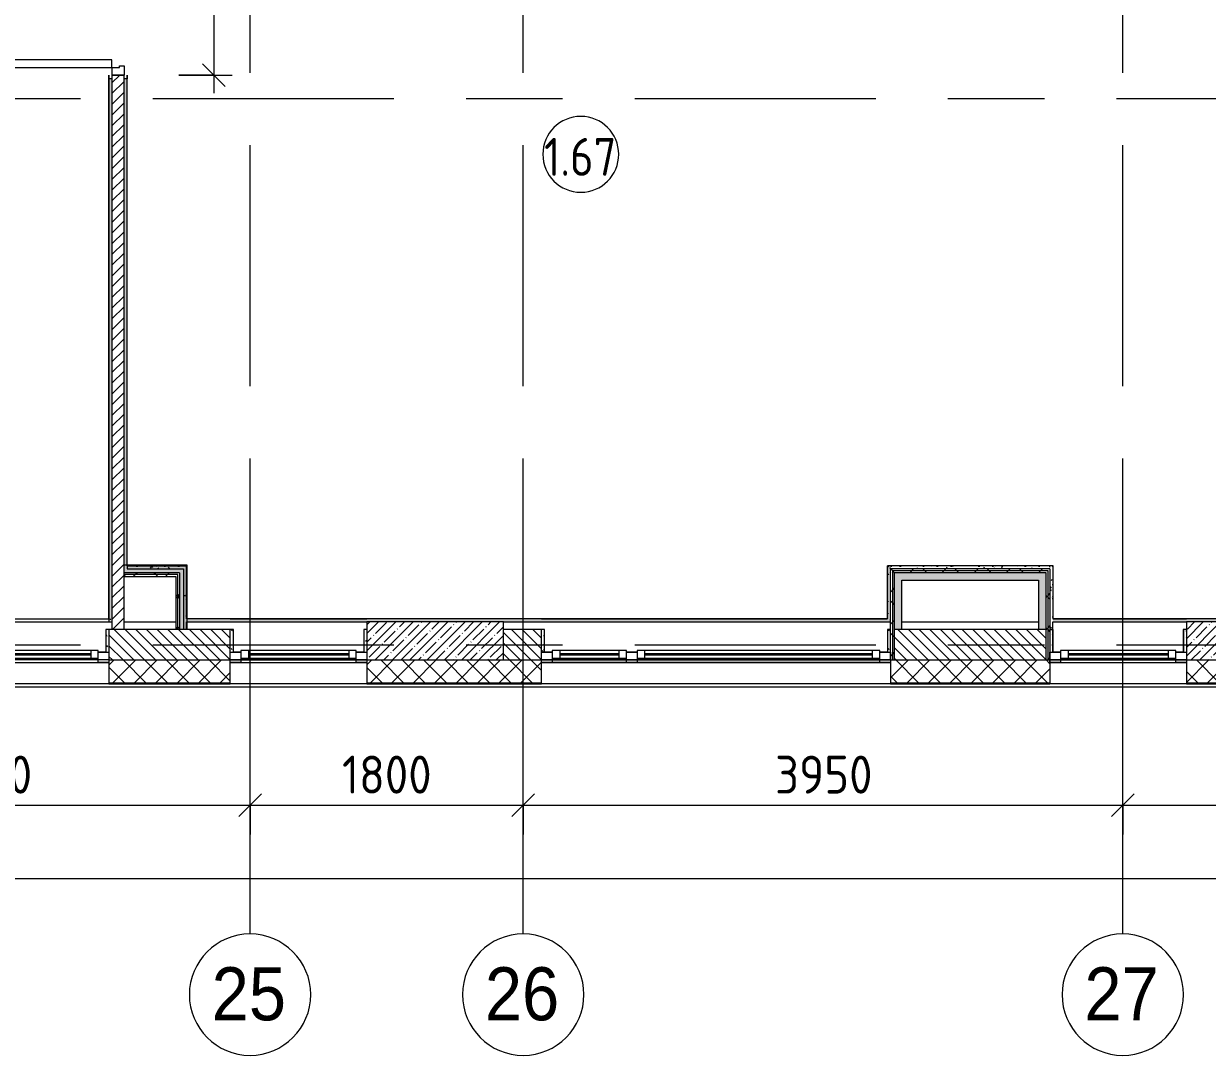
# Model space of a CAD drawing. Header units: millimetres. Extents: x 81459 to 274965, y -8553 to 29000.
# Drawn here: x 91368 to 99167, y -2706 to 4094 of the extents above; entities that cross this region are included whole.
import ezdxf

# ---------------------------------------------------------------- set-up
doc = ezdxf.new("R2010")
doc.units = ezdxf.units.MM
doc.linetypes.add('Осевая', pattern=[3175, 635, -476.25, 1587.5, -476.25])
for name, color, linetype, lineweight in [('A-ANNO-DIMS', 7, 'Continuous', 9), ('A-ANNO-DIMS-100', 7, 'Continuous', 9), ('A-AREA-IDEN', 7, 'Continuous', 9), ('A-GLAZ', 7, 'Continuous', 9), ('A-GLAZ-1', 7, 'Continuous', 13), ('A-WALL', 7, 'Continuous', 9), ('I-WALL', 7, 'Continuous', 9), ('S-COLS', 7, 'Continuous', 9), ('Оси', 7, 'Continuous', 9), ('Оси-1', 7, 'Continuous', 20), ('Оси-2', 7, 'Осевая', 9)]:
    doc.layers.add(name, color=color, linetype=linetype, lineweight=lineweight)
for name, color, linetype, lineweight, true_color in [('A-DOOR-1', 1, 'Continuous', 9, 0xff0000), ('A-DOOR-2', 1, 'Continuous', 13, 0xff0000), ('A-DOOR-FRAM-1', 1, 'Continuous', 13, 0xff0000), ('A-WALL-1', 7, 'Continuous', 9, 0x3c3c3c), ('A-WALL-FNSH-1', 7, 'Continuous', 9, 0x3c3c3c)]:
    doc.layers.add(name, color=color, linetype=linetype, lineweight=lineweight, true_color=true_color)
doc.styles.add('Arial', font='arial.ttf', dxfattribs={"width": 0.9, "height": 350})
doc.styles.add('GOST Common_1', font='GOST_Common.ttf', dxfattribs={"width": 0.9, "height": 250})
doc.styles.add('ISOCPEUR', font='isocpeur.ttf', dxfattribs={"width": 0.9, "height": 250})
doc.dimstyles.new('ISO-2_5_0_9К_БОЛЬШОЙ', dxfattribs={"dimscale": 304.8, "dimtxt": 248.995294, "dimasz": 0.492126, "dimexe": 0.393701, "dimexo": 0.984252, "dimgap": 0, "dimtad": 1, "dimdec": 0, "dimrnd": 10, "dimzin": 0, "dimdsep": 46, "dimtxsty": 'ISOCPEUR', "dimblk1": 'OBLIQUE', "dimblk2": 'OBLIQUE', "dimsah": 1, "dimcen": 0.09, "dimdle": 0.393701, "dimazin": 0, "dimtfac": 1, "dimtdec": 4, "dimtix": 1, "dimtmove": 0, "dimatfit": 3, "dimfxl": 1, "dimtvp": 1, "dimtolj": 1, "dimtzin": 0, "dimarcsym": 2})
pattern_1 = [(0, (0, 0), (121.92, 30.48), [10.058, -81.382, 10.058, -81.382, -487.68]), (0, (0, 0), (121.92, 30.48), [-182.88, 10.058, -172.822, 10.058, -81.382, -213.36]), (0, (0, 0), (121.92, 30.48), [-457.2, 10.058, -50.902, 10.058, -142.342]), (120, (45.72, 15.24), (-87.356454, 90.345817), [10.058, -81.382, 10.058, -81.382, -487.68]), (120, (45.72, 15.24), (-87.356454, 90.345817), [-182.88, 10.058, -172.822, 10.058, -81.382, -213.36]), (120, (45.72, 15.24), (-87.356454, 90.345817), [-457.2, 10.058, -50.902, 10.058, -142.342]), (240, (60.96, 76.2), (-34.563546, -120.825817), [10.058, -81.382, 10.058, -81.382, -487.68]), (240, (60.96, 76.2), (-34.563546, -120.825817), [-182.88, 10.058, -172.822, 10.058, -81.382, -213.36]), (240, (60.96, 76.2), (-34.563546, -120.825817), [-457.2, 10.058, -50.902, 10.058, -142.342])]
pattern_2 = [(45, (0, 0), (-106.06602, 106.06602), []), (135, (0, 0), (-106.06602, -106.06602), [])]

# ---------------------------------------------------------------- blocks, each defined once
blk = doc.blocks.new('110_Дверь_СКБ_2Ст - Д-5_п_ Из игровой в коридор-32215844-План заполнения и маркировки дверных проемов 1 этажа в осях 23_1-33')
at = {"layer": 'A-DOOR-1'}
for centre, radius, start, end in [((-637.5, 40), 900, 0, 90), ((662.5, 40), 400, 90, 180)]:
    blk.add_arc(centre, radius, start, end, dxfattribs=at)
at = {"layer": 'A-DOOR-2'}
for p, q in [((-637.5, 940), (-587.5, 940)), ((-637.5, 940), (-637.5, 40)), ((-587.5, 40), (-587.5, 940)), ((662.5, 440), (612.5, 440)), ((612.5, 40), (612.5, 440)), ((662.5, 440), (662.5, 40)), ((-637.5, 40), (-587.5, 40)), ((662.5, 40), (612.5, 40))]:
    blk.add_line(p, q, dxfattribs=at)
at = {"layer": 'A-DOOR-FRAM-1'}
for p, q in [((-637.5, 40), (-687.5, 40)), ((-687.5, 40), (-687.5, -40)), ((-637.5, 40), (-637.5, -10)), ((712.5, 40), (662.5, 40)), ((662.5, 40), (662.5, -10)), ((712.5, 40), (712.5, -40)), ((-627.5, -40), (-687.5, -40)), ((-637.5, -10), (-627.5, -10)), ((-627.5, -10), (-627.5, -40)), ((652.5, -10), (662.5, -10)), ((652.5, -10), (652.5, -40)), ((712.5, -40), (652.5, -40))]:
    blk.add_line(p, q, dxfattribs=at)
blk = doc.blocks.new('120_Окно_СКБ_1Ст - 120_Окно_СКБ_1Ст 900х2500_h_ с форточкой-22876038-План заполнения и маркировки дверных проемов 1 этажа в осях 23_1-33')
at = {"layer": 'A-GLAZ'}
for p, q in [((450, -57), (-450, -57)), ((-430, -127), (-380, -127)), ((-330, -107), (330, -107)), ((330, -117), (-330, -117)), ((380, -127), (430, -127))]:
    blk.add_line(p, q, dxfattribs=at)
at = {"layer": 'A-GLAZ-1'}
for p, q in [((-450, -127), (-450, -57)), ((-450, -57), (-380, -57)), ((-380, -57), (-380, -127)), ((380, -127), (380, -57)), ((380, -57), (450, -57)), ((450, -57), (450, -127)), ((-380, -127), (-450, -127)), ((380, -87), (-380, -87)), ((-380, -87), (-380, -137)), ((-380, -137), (380, -137)), ((-330, -137), (-330, -87)), ((330, -137), (330, -87)), ((380, -137), (380, -87)), ((450, -127), (380, -127))]:
    blk.add_line(p, q, dxfattribs=at)
blk = doc.blocks.new('120_Окно_СКБ_2Ст_Фрамуга сверху - 120_Окно_СКБ_2Ст_2300х2500_h_ ДОО-19727959-План заполнения и маркировки дверных проемов 1 этажа в осях 23_1-33')
at = {"layer": 'A-GLAZ'}
for p, q in [((1150, -57), (-1150, -57)), ((-1080, -57), (1080, -57)), ((-1130, -127), (-1080, -127)), ((-1030, -107), (470, -107)), ((470, -117), (-1030, -117)), ((520, -127), (590, -127)), ((520, -127), (590, -127)), ((640, -107), (1030, -107)), ((1030, -117), (640, -117)), ((1080, -127), (1130, -127))]:
    blk.add_line(p, q, dxfattribs=at)
at = {"layer": 'A-GLAZ-1'}
for p, q in [((-1150, -127), (-1150, -57)), ((-1150, -57), (-1080, -57)), ((-1080, -57), (-1080, -127)), ((520, -127), (520, -57)), ((520, -57), (590, -57)), ((590, -57), (590, -127)), ((1080, -127), (1080, -57)), ((1080, -57), (1150, -57)), ((1150, -57), (1150, -127)), ((-1080, -127), (-1150, -127)), ((520, -87), (-1080, -87)), ((-1080, -87), (-1080, -137)), ((-1080, -137), (520, -137)), ((-1030, -137), (-1030, -87)), ((470, -137), (470, -87)), ((520, -137), (520, -87)), ((590, -127), (520, -127)), ((1080, -87), (590, -87)), ((590, -87), (590, -137)), ((590, -137), (1080, -137)), ((640, -137), (640, -87)), ((1030, -137), (1030, -87)), ((1080, -137), (1080, -87)), ((1150, -127), (1080, -127))]:
    blk.add_line(p, q, dxfattribs=at)
blk = doc.blocks.new('BSC_Колонна _Прямоугольная - 250х900-23282983-План заполнения и маркировки дверных проемов 1 этажа в осях 23_1-33')
at = {"layer": 'S-COLS'}
h = blk.add_hatch(dxfattribs=at)
h.set_pattern_fill('FP_7', color=256, style=0, pattern_type=2)
h.set_pattern_definition([(45, (-99480, -25), (-57.024626, 57.024626), []), (45, (-99422.975, -25), (-57.024626, 57.024626), [100.806, -20.161, 3.353, -16.808])])
h.paths.add_polyline_path([(-287.2, -125), (450, -125), (450, 125), (-450, 125), (-450, -125)])
for p, q in [((450, 125), (-450, 125)), ((-450, 125), (-450, -125)), ((450, -125), (450, 125)), ((-450, -125), (450, -125))]:
    blk.add_line(p, q, dxfattribs=at)
blk = doc.blocks.new('BSC_Колонна _Прямоугольная - 250х900-V4-План заполнения и маркировки дверных проемов 1 этажа в осях 23_1-33')
at = {"layer": 'S-COLS'}
h = blk.add_hatch(dxfattribs=at)
h.set_pattern_fill('FP_14', color=256, style=0, pattern_type=2)
h.set_pattern_definition([(45, (-94080, -25), (-57.024626, 57.024626), []), (45, (-94022.975, -25), (-57.024626, 57.024626), [100.806, -20.161, 3.353, -16.808])])
h.paths.add_polyline_path([(-450, -125), (450, -125), (450, 125), (-450, 125)])
for p, q in [((450, 125), (-450, 125)), ((-450, 125), (-450, -125)), ((450, -125), (450, 125)), ((-450, -125), (450, -125))]:
    blk.add_line(p, q, dxfattribs=at)
blk = doc.blocks.new('Ось сетки - D8-29747960-План заполнения и маркировки дверных проемов 1 этажа в осях 23_1-33')
at = {"layer": 'Оси-1'}
for start, end in [(360, 180), (180, 360)]:
    blk.add_arc((0, 0), 4, start, end, dxfattribs=at)
blk = doc.blocks.new('DIMBLOCK3-План заполнения и маркировки дверных проемов 1 этажа в осях 23_1-33')
at = {"layer": 'A-ANNO-DIMS-100'}
for p, q in [((89360, -1251.6), (89360, -937.7)), ((92860, -1251.6), (92860, -937.7)), ((89360, -1057.7), (92860, -1057.7)), ((89360, -1057.7), (89360, -1251.6)), ((92860, -1057.7), (92860, -1251.6))]:
    blk.add_line(p, q, dxfattribs=at)
at = {"layer": 'A-ANNO-DIMS-100', "lineweight": 20}
for p, q in [((89360, -1057.7), (89435, -982.7)), ((92860, -1057.7), (92935, -982.7)), ((89360, -1057.7), (89285, -1132.7)), ((92860, -1057.7), (92785, -1132.7))]:
    blk.add_line(p, q, dxfattribs=at)
at = {"layer": 'A-ANNO-DIMS-100', "color": 0, "insert": (90794, -731), "char_height": 250, "width": 758.478, "attachment_point": 1, "line_spacing_factor": 1.149209, "style": 'ISOCPEUR'}
blk.add_mtext('3500', dxfattribs=at)
blk = doc.blocks.new('_Oblique')
at = {"color": 0, "linetype": 'ByBlock', "lineweight": -2}
blk.add_line((-0.5, -0.5), (0.5, 0.5), dxfattribs=at)
blk = doc.blocks.new('DIMBLOCK4-План заполнения и маркировки дверных проемов 1 этажа в осях 23_1-33')
at = {"layer": 'A-ANNO-DIMS-100'}
for p, q in [((92860, -1251.6), (92860, -937.7)), ((94660, -1251.6), (94660, -937.7)), ((92860, -1057.7), (94660, -1057.7)), ((92860, -1057.7), (92860, -1251.6)), ((94660, -1057.7), (94660, -1251.6))]:
    blk.add_line(p, q, dxfattribs=at)
at = {"layer": 'A-ANNO-DIMS-100', "lineweight": 20}
for p, q in [((92860, -1057.7), (92935, -982.7)), ((94660, -1057.7), (94735, -982.7)), ((92860, -1057.7), (92785, -1132.7)), ((94660, -1057.7), (94585, -1132.7))]:
    blk.add_line(p, q, dxfattribs=at)
at = {"layer": 'A-ANNO-DIMS-100', "color": 0, "insert": (93465.5, -731), "char_height": 250, "width": 706.764, "attachment_point": 1, "line_spacing_factor": 1.149209, "style": 'ISOCPEUR'}
blk.add_mtext('1800', dxfattribs=at)
blk = doc.blocks.new('DIMBLOCK5-План заполнения и маркировки дверных проемов 1 этажа в осях 23_1-33')
at = {"layer": 'A-ANNO-DIMS-100'}
for p, q in [((94660, -1251.6), (94660, -937.7)), ((98610, -1251.6), (98610, -937.7)), ((94660, -1057.7), (98610, -1057.7)), ((94660, -1057.7), (94660, -1251.6)), ((98610, -1057.7), (98610, -1251.6))]:
    blk.add_line(p, q, dxfattribs=at)
at = {"layer": 'A-ANNO-DIMS-100', "lineweight": 20}
for p, q in [((94660, -1057.7), (94735, -982.7)), ((98610, -1057.7), (98685, -982.7)), ((94660, -1057.7), (94585, -1132.7)), ((98610, -1057.7), (98535, -1132.7))]:
    blk.add_line(p, q, dxfattribs=at)
at = {"layer": 'A-ANNO-DIMS-100', "color": 0, "insert": (96319, -731), "char_height": 250, "width": 758.478, "attachment_point": 1, "line_spacing_factor": 1.149209, "style": 'ISOCPEUR'}
blk.add_mtext('3950', dxfattribs=at)
blk = doc.blocks.new('DIMBLOCK6-План заполнения и маркировки дверных проемов 1 этажа в осях 23_1-33')
at = {"layer": 'A-ANNO-DIMS-100'}
for p, q in [((98610, -1251.6), (98610, -937.7)), ((100710, -1251.6), (100710, -937.7)), ((98610, -1057.7), (100710, -1057.7)), ((98610, -1057.7), (98610, -1251.6)), ((100710, -1057.7), (100710, -1251.6))]:
    blk.add_line(p, q, dxfattribs=at)
at = {"layer": 'A-ANNO-DIMS-100', "lineweight": 20}
for p, q in [((98610, -1057.7), (98685, -982.7)), ((100710, -1057.7), (100785, -982.7)), ((98610, -1057.7), (98535, -1132.7)), ((100710, -1057.7), (100635, -1132.7))]:
    blk.add_line(p, q, dxfattribs=at)
at = {"layer": 'A-ANNO-DIMS-100', "color": 0, "insert": (99365.5, -731), "char_height": 250, "width": 706.764, "attachment_point": 1, "line_spacing_factor": 1.149209, "style": 'ISOCPEUR'}
blk.add_mtext('2100', dxfattribs=at)
blk = doc.blocks.new('Марка_Помещения - Номер-25198446-План заполнения и маркировки дверных проемов 1 этажа в осях 23_1-33')
at = {"layer": 'A-AREA-IDEN'}
for start, end in [(360, 180), (180, 360)]:
    blk.add_arc((0, 0), 2.5, start, end, dxfattribs=at)
blk = doc.blocks.new('DIMBLOCK26-План заполнения и маркировки дверных проемов 1 этажа в осях 23_1-33')
at = {"layer": 'A-ANNO-DIMS-100'}
for p, q in [((84560, -1734.5), (84560, -1420.6)), ((125010, -1734.5), (125010, -1420.6)), ((84440, -1540.6), (125130, -1540.6)), ((84560, -1540.6), (84560, -1734.5)), ((125010, -1540.6), (125010, -1734.5))]:
    blk.add_line(p, q, dxfattribs=at)
at = {"layer": 'A-ANNO-DIMS-100', "lineweight": 20}
for p, q in [((84560, -1540.6), (84635, -1465.6)), ((125010, -1540.6), (125085, -1465.6)), ((84560, -1540.6), (84485, -1615.6)), ((125010, -1540.6), (124935, -1615.6))]:
    blk.add_line(p, q, dxfattribs=at)
at = {"layer": 'A-ANNO-DIMS-100', "color": 0, "insert": (104366, -1214), "char_height": 250, "width": 1005.558, "attachment_point": 1, "line_spacing_factor": 1.149209, "style": 'ISOCPEUR'}
blk.add_mtext('40450', dxfattribs=at)
blk = doc.blocks.new('DIMBLOCK44-План заполнения и маркировки дверных проемов 1 этажа в осях 23_1-33')
at = {"layer": 'A-ANNO-DIMS-100', "lineweight": 20}
for p, q in [((92622.1, 5155), (92547.1, 5230)), ((92622.1, 5155), (92697.1, 5080)), ((92622.1, 3755), (92547.1, 3830)), ((92622.1, 3755), (92697.1, 3680))]:
    blk.add_line(p, q, dxfattribs=at)
at = {"layer": 'A-ANNO-DIMS-100'}
for p, q in [((92622.1, 5275), (92622.1, 3635)), ((92390, 5155), (92742.1, 5155)), ((92622.1, 5155), (92390, 5155)), ((92390, 3755), (92742.1, 3755)), ((92622.1, 3755), (92390, 3755))]:
    blk.add_line(p, q, dxfattribs=at)
at = {"layer": 'A-ANNO-DIMS-100', "color": 0, "insert": (92295.5, 4148.5), "char_height": 250, "width": 735.494, "attachment_point": 1, "rotation": 90, "line_spacing_factor": 1.149209, "style": 'ISOCPEUR'}
blk.add_mtext('1400', dxfattribs=at)

msp = doc.modelspace()

# ---------------------------------------------------------------- hatches: boundary and pattern name
at = {"layer": 'A-WALL'}
h = msp.add_hatch(dxfattribs=at)
h.set_pattern_fill('FP_1', color=256, style=0, pattern_type=2)
h.set_pattern_definition([(135, (0, 0), (-35.35534, -35.35534), [])])
h.paths.add_polyline_path([(123730, -100), (123730, 100), (123530, 100), (123530, -100)])
h.paths.add_polyline_path([(121230, -100), (121230, 100), (121130, 100), (121130, -100)])
h.paths.add_polyline_path([(119131.8, -100), (119330, -100), (119330, 100), (118830, 100), (118830, -100)])
h.paths.add_polyline_path([(117030, -100), (117030, 100), (115980, 100), (115980, -100), (116473.3, -100)])
h.paths.add_polyline_path([(113680, -100), (113680, 100), (113430, 100), (113430, -100)])
h.paths.add_polyline_path([(110730, -100), (111630, -100), (111630, 100), (110730, 100)])
h.paths.add_polyline_path([(109670, -100), (109830, -100), (109830, 100), (109480, 100), (109480, -100), (109655, -100)])
h.paths.add_polyline_path([(106230, -100), (106230, 100), (105180, 100), (105180, -100), (105839.1, -100)])
h.paths.add_polyline_path([(102880, -100), (102880, 100), (102630, 100), (102630, -100)])
h.paths.add_polyline_path([(101730, -100), (101730, 100), (100830, 100), (100830, -100)])
h.paths.add_polyline_path([(98105, -100), (98105, 100), (97105, 100), (97105, -100), (97863.5, -100)])
h.paths.add_polyline_path([(94530, -100), (94780, -100), (94780, 100), (94530, 100), (94530, 56.5)])
h.paths.add_polyline_path([(92546.4, -100), (92730, -100), (92730, 100), (91930, 100), (91930, -100)])
h = msp.add_hatch(dxfattribs=at)
h.set_pattern_fill('FP_5', color=256, style=0, pattern_type=2)
h.set_pattern_definition([(45, (0, 0), (-70.71068, 70.71068), []), (135, (0, 0), (-70.71068, -70.71068), [])])
h.paths.add_polyline_path([(125080, -250), (125080, -100), (123530, -100), (123530, -250)])
h.paths.add_polyline_path([(121230, -250), (121230, -100), (120230, -100), (120230, -250), (120461.1, -250)])
h.paths.add_polyline_path([(119131.8, -250), (119330, -250), (119330, -100), (117930, -100), (117930, -250)])
h.paths.add_polyline_path([(117030, -250), (117030, -100), (115980, -100), (115980, -250), (116473.3, -250)])
h.paths.add_polyline_path([(113150.1, -250), (113680, -250), (113680, -100), (112530, -100), (112530, -250)])
h.paths.add_polyline_path([(109494.6, -250), (109830, -250), (109830, -100), (109480, -100), (109480, -250)])
h.paths.add_polyline_path([(111156.2, -250), (111630, -250), (111630, -100), (110730, -100), (110730, -250)])
h.paths.add_polyline_path([(107130, -250), (108030, -250), (108030, -100), (107130, -100)])
h.paths.add_polyline_path([(105839.1, -250), (106230, -250), (106230, -100), (105180, -100), (105180, -250)])
h.paths.add_polyline_path([(102630, -250), (102880, -250), (102880, -100), (100830, -100), (100830, -250), (101851.3, -250)])
h.paths.add_polyline_path([(99930, -250), (99930, -100), (99030, -100), (99030, -250), (99192.8, -250)])
h.paths.add_polyline_path([(97863.5, -250), (98130, -250), (98130, -100), (97080, -100), (97080, -250)])
h.paths.add_polyline_path([(94780, -250), (94780, -100), (93630, -100), (93630, -250), (94530, -250)])
h.paths.add_polyline_path([(91930, -250), (92730, -250), (92730, -100), (91930, -100)])
h.paths.add_polyline_path([(91030, -250), (91030, -100), (89210, -100), (89210, -250), (89887.9, -250)])
at = {"layer": 'I-WALL'}
h = msp.add_hatch(dxfattribs=at)
h.set_pattern_fill('FP_31', color=256, style=0, pattern_type=2)
h.set_pattern_definition(pattern_1)
h.paths.add_polyline_path([(91930, 170), (91950, 170), (91950, 3730), (91930, 3730), (91930, 171)])
h.paths.add_polyline_path([(91950, 5180), (91950, 10400), (91930, 10400), (91930, 5180)])
h = msp.add_hatch(dxfattribs=at)
h.set_pattern_fill('FP_3', color=256, style=0, pattern_type=2)
h.set_pattern_definition([(45, (0, 0), (-35.35534, 35.35534), [])])
h.paths.add_polyline_path([(92030, 100), (92030, 3755), (91950, 3755), (91950, 100)])
h.paths.add_polyline_path([(91950, 5155), (92030, 5155), (92030, 10400), (91950, 10400), (91950, 7527.4)])
h = msp.add_hatch(dxfattribs=at)
h.set_pattern_fill('FP_31', color=256, style=0, pattern_type=2)
h.set_pattern_definition(pattern_1)
h.paths.add_polyline_path([(92030, 525), (92050, 525), (92050, 3730), (92030, 3730), (92030, 2655.6)])
h.paths.add_polyline_path([(92030, 5180), (92050, 5180), (92050, 6620), (92030, 6620)])
for points in [[(92396, 475), (92446, 475), (92446, 525), (92030, 525), (92030, 475)], [(92446, 100), (92446, 475), (92396, 475), (92396, 100)], [(97105, 100), (97155, 100), (97155, 475), (97105, 475), (97105, 219.7)], [(98055, 425), (98105, 425), (98105, 475), (97155, 475), (97155, 425), (97863.5, 425)], [(98105, 100), (98105, 425), (98055, 425), (98055, 100)]]:
    msp.add_hatch(color=256, dxfattribs=at).paths.add_polyline_path(points)
h = msp.add_hatch(dxfattribs=at)
h.set_pattern_fill('FP_32', color=256, style=0, pattern_type=2)
h.set_pattern_definition(pattern_2)
h.paths.add_polyline_path([(92383.5, 462.5), (92396, 462.5), (92396, 475), (92030, 475), (92030, 462.5)])
h = msp.add_hatch(dxfattribs=at)
h.set_pattern_fill('FP_31', color=256, style=0, pattern_type=2)
h.set_pattern_definition(pattern_1)
h.paths.add_polyline_path([(92421, 500), (92441, 500), (92441, 520), (92050, 520), (92050, 500)])
h = msp.add_hatch(dxfattribs=at)
h.set_pattern_fill('FP_31', color=256, style=0, pattern_type=2)
h.set_pattern_definition(pattern_1)
h.paths.add_polyline_path([(92441, 100), (92441, 500), (92421, 500), (92421, 100)])
h = msp.add_hatch(dxfattribs=at)
h.set_pattern_fill('FP_31', color=256, style=0, pattern_type=2)
h.set_pattern_definition(pattern_1)
h.paths.add_polyline_path([(97060, 170), (97080, 170), (97080, 520), (97060, 520), (97060, 219.7)])
h = msp.add_hatch(dxfattribs=at)
h.set_pattern_fill('FP_31', color=256, style=0, pattern_type=2)
h.set_pattern_definition(pattern_1)
h.paths.add_polyline_path([(98130, 500), (98150, 500), (98150, 520), (97080, 520), (97080, 500), (97863.5, 500)])
h = msp.add_hatch(dxfattribs=at)
h.set_pattern_fill('FP_32', color=256, style=0, pattern_type=2)
h.set_pattern_definition(pattern_2)
h.paths.add_polyline_path([(97080, -100), (97092.5, -100), (97092.5, 500), (97080, 500), (97080, 100)])
h = msp.add_hatch(dxfattribs=at)
h.set_pattern_fill('FP_32', color=256, style=0, pattern_type=2)
h.set_pattern_definition(pattern_2)
h.paths.add_polyline_path([(98117.5, 487.5), (98130, 487.5), (98130, 500), (97092.5, 500), (97092.5, 487.5), (97863.5, 487.5)])
h = msp.add_hatch(dxfattribs=at)
h.set_pattern_fill('FP_32', color=256, style=0, pattern_type=2)
h.set_pattern_definition(pattern_2)
h.paths.add_polyline_path([(97092.5, -100), (97105, -100), (97105, 487.5), (97092.5, 487.5), (97092.5, 100)])
h = msp.add_hatch(dxfattribs=at)
h.set_pattern_fill('FP_32', color=256, style=0, pattern_type=2)
h.set_pattern_definition(pattern_2)
h.paths.add_polyline_path([(98117.5, 475), (98117.5, 487.5), (97105, 487.5), (97105, 475), (98105, 475)])
h = msp.add_hatch(dxfattribs=at)
h.set_pattern_fill('FP_32', color=256, style=0, pattern_type=2)
h.set_pattern_definition(pattern_2)
h.paths.add_polyline_path([(98105, -100), (98117.5, -100), (98117.5, 475), (98105, 475), (98105, 100)])
h = msp.add_hatch(dxfattribs=at)
h.set_pattern_fill('FP_32', color=256, style=0, pattern_type=2)
h.set_pattern_definition(pattern_2)
h.paths.add_polyline_path([(98117.5, -100), (98130, -100), (98130, 487.5), (98117.5, 487.5), (98117.5, 100)])
h = msp.add_hatch(dxfattribs=at)
h.set_pattern_fill('FP_31', color=256, style=0, pattern_type=2)
h.set_pattern_definition(pattern_1)
h.paths.add_polyline_path([(98150, 170.5), (98150, 500), (98130, 500), (98130, 170.5)])
h = msp.add_hatch(dxfattribs=at)
h.set_pattern_fill('FP_32', color=256, style=0, pattern_type=2)
h.set_pattern_definition(pattern_2)
h.paths.add_polyline_path([(92371, 450), (92383.5, 450), (92383.5, 462.5), (92030, 462.5), (92030, 450)])
h = msp.add_hatch(dxfattribs=at)
h.set_pattern_fill('FP_32', color=256, style=0, pattern_type=2)
h.set_pattern_definition(pattern_2)
h.paths.add_polyline_path([(92383.5, 100), (92383.5, 450), (92371, 450), (92371, 100)])
h = msp.add_hatch(dxfattribs=at)
h.set_pattern_fill('FP_32', color=256, style=0, pattern_type=2)
h.set_pattern_definition(pattern_2)
h.paths.add_polyline_path([(92383.5, 100), (92396, 100), (92396, 462.5), (92383.5, 462.5), (92383.5, 219.7)])
h = msp.add_hatch(dxfattribs=at)
h.set_pattern_fill('FP_31', color=256, style=0, pattern_type=2)
h.set_pattern_definition(pattern_1)
h.paths.add_polyline_path([(91030, 150), (91030, 170), (89630, 170), (89630, 150), (89887.9, 150)])
h.paths.add_polyline_path([(91950, 150), (91950, 170), (91930, 170), (91930, 150)])
h = msp.add_hatch(dxfattribs=at)
h.set_pattern_fill('FP_31', color=256, style=0, pattern_type=2)
h.set_pattern_definition(pattern_1)
h.paths.add_polyline_path([(95205, 150), (97080, 150), (97080, 170), (92441, 170), (92441, 150), (94530, 150)])
h = msp.add_hatch(dxfattribs=at)
h.set_pattern_fill('FP_31', color=256, style=0, pattern_type=2)
h.set_pattern_definition(pattern_1)
h.paths.add_polyline_path([(98130, 100), (98150, 100), (98150, 170.5), (98130, 170.5)])
h = msp.add_hatch(dxfattribs=at)
h.set_pattern_fill('FP_31', color=256, style=0, pattern_type=2)
h.set_pattern_definition(pattern_1)
h.paths.add_polyline_path([(100522.1, 150), (101570, 150), (101570, 170), (98150, 170), (98150, 150), (99930, 150)])
h = msp.add_hatch(dxfattribs=at)
h.set_pattern_fill('FP_31', color=256, style=0, pattern_type=2)
h.set_pattern_definition(pattern_1)
h.paths.add_polyline_path([(91930, -48), (91930, 100), (91910, 100), (91910, -48)])
h = msp.add_hatch(dxfattribs=at)
h.set_pattern_fill('FP_31', color=256, style=0, pattern_type=2)
h.set_pattern_definition(pattern_1)
h.paths.add_polyline_path([(92750, -48), (92750, 100), (92730, 100), (92730, -48)])
h = msp.add_hatch(dxfattribs=at)
h.set_pattern_fill('FP_31', color=256, style=0, pattern_type=2)
h.set_pattern_definition(pattern_1)
h.paths.add_polyline_path([(93630, -48), (93630, 100), (93610, 100), (93610, -48)])
h = msp.add_hatch(dxfattribs=at)
h.set_pattern_fill('FP_31', color=256, style=0, pattern_type=2)
h.set_pattern_definition(pattern_1)
h.paths.add_polyline_path([(94800, -48), (94800, 100), (94780, 100), (94780, -48)])
h = msp.add_hatch(dxfattribs=at)
h.set_pattern_fill('FP_31', color=256, style=0, pattern_type=2)
h.set_pattern_definition(pattern_1)
h.paths.add_polyline_path([(97080, -48), (97080, 100), (97060, 100), (97060, -48)])
h = msp.add_hatch(dxfattribs=at)
h.set_pattern_fill('FP_31', color=256, style=0, pattern_type=2)
h.set_pattern_definition(pattern_1)
h.paths.add_polyline_path([(98150, -48), (98150, 100), (98130, 100), (98130, -48)])
h = msp.add_hatch(dxfattribs=at)
h.set_pattern_fill('FP_31', color=256, style=0, pattern_type=2)
h.set_pattern_definition(pattern_1)
h.paths.add_polyline_path([(98150, -48), (98150, 100), (98130, 100), (98130, -48)])
h = msp.add_hatch(dxfattribs=at)
h.set_pattern_fill('FP_31', color=256, style=0, pattern_type=2)
h.set_pattern_definition(pattern_1)
h.paths.add_polyline_path([(99030, -48), (99030, 100), (99010, 100), (99010, -48)])
h = msp.add_hatch(dxfattribs=at)
h.set_pattern_fill('FP_31', color=256, style=0, pattern_type=2)
h.set_pattern_definition(pattern_1)
h.paths.add_polyline_path([(99030, -48), (99030, 100), (99010, 100), (99010, -48)])

# ---------------------------------------------------------------- linework, layer by layer
at = {"layer": 'A-WALL'}
for p, q in [((91930, 170), (91930, 3730)), ((92050, 525), (92050, 3730)), ((92396, 475), (92030, 475)), ((92396, 475), (92396, 100)), ((92441, 520), (92441, 170)), ((97080, -100), (97080, 500)), ((97092.5, 487.5), (97092.5, -100)), ((98117.5, 487.5), (97092.5, 487.5)), ((97105, 475), (97105, -100)), ((98105, 475), (97105, 475)), ((98105, -100), (98105, 475)), ((98117.5, -100), (98117.5, 487.5)), ((92383.5, 462.5), (92030, 462.5)), ((92383.5, 100), (92383.5, 462.5)), ((91930, -100), (92730, -100)), ((91930, -100), (93630, -100)), ((94530, -100), (94780, -100)), ((94530, -100), (99030, -100)), ((97105, -100), (98105, -100)), ((108030, -280), (89180, -280)), ((91930, -258), (91030, -258)), ((91930, -250), (92730, -250)), ((91930, -253), (92730, -253)), ((93630, -258), (92730, -258)), ((93630, -250), (94780, -250)), ((93630, -253), (94780, -253)), ((97080, -258), (94780, -258)), ((97080, -250), (98130, -250)), ((97080, -253), (98130, -253)), ((99030, -258), (98130, -258)), ((99030, -250), (99930, -250)), ((99030, -253), (99930, -253))]:
    msp.add_line(p, q, dxfattribs=at)
at = {"layer": 'A-WALL-1'}
for p, q in [((91950, 3755), (91950, 100)), ((92030, 3755), (91950, 3755)), ((92030, 100), (92030, 3755)), ((91950, 3730), (91930, 3730)), ((92050, 3730), (92030, 3730)), ((92446, 525), (92030, 525)), ((92050, 520), (92050, 500)), ((92050, 500), (92421, 500)), ((92421, 500), (92421, 100)), ((92446, 100), (92446, 525)), ((98150, 520), (97060, 520)), ((98130, 500), (97080, 500)), ((98130, 500), (98130, -250)), ((92030, 450), (92371, 450)), ((92371, 450), (92371, 100)), ((97155, 100), (97155, 425)), ((97155, 425), (98055, 425)), ((98055, 425), (98055, 100)), ((91930, 170), (91930, 150)), ((97060, 170), (92441, 170)), ((97060, 171), (97060, 170)), ((98150, 170), (98150, 171)), ((100830, 170), (98150, 170)), ((91910, 100), (91910, -48)), ((91930, 100), (91910, 100)), ((91930, 150), (91950, 150)), ((92730, 100), (91930, 100)), ((91930, 100), (91930, -250)), ((92441, 100), (92441, 150)), ((92441, 150), (93630, 150)), ((92730, -250), (92730, 100)), ((92750, 100), (92730, 100)), ((92750, -48), (92750, 100)), ((93610, 100), (93610, -48)), ((93630, 100), (93610, 100)), ((94530, 150), (97080, 150)), ((94780, 100), (94530, 100)), ((94780, -250), (94780, 100)), ((94800, 100), (94780, 100)), ((94800, -48), (94800, 100)), ((97060, 100), (97060, -48)), ((97080, 100), (97060, 100)), ((98105, 100), (97105, 100)), ((98130, 100), (98150, 100)), ((98150, 100), (98130, 100)), ((98150, 100), (98130, 100)), ((98150, 150), (99030, 150)), ((98150, -48), (98150, 150)), ((99030, 100), (99010, 100)), ((99010, 100), (99010, -48)), ((99030, 100), (99010, 100)), ((91910, -48), (91930, -48)), ((92730, -48), (92750, -48)), ((93610, -48), (93630, -48)), ((94780, -48), (94800, -48)), ((97060, -48), (97080, -48)), ((98130, -48), (98150, -48)), ((98130, -48), (98150, -48)), ((99010, -48), (99030, -48)), ((99010, -48), (99030, -48)), ((91930, -100), (89360, -100)), ((93630, -100), (93630, -250)), ((97080, -100), (97080, -250)), ((99030, -100), (99030, -250))]:
    msp.add_line(p, q, dxfattribs=at)
at = {"layer": 'A-WALL-FNSH-1'}
for p, q in [((91930, 3755), (91929, 3755)), ((91929, 3755), (91929, 171)), ((91930, 3730), (91930, 3755)), ((92050, 3755), (92050, 3730)), ((92051, 3755), (92050, 3755)), ((92051, 521), (92051, 3755)), ((92050, 525), (92050, 520)), ((92050, 520), (92441, 520)), ((92442, 521), (92051, 521)), ((92442, 171), (92442, 521)), ((97059, 521), (97059, 171)), ((98151, 521), (97059, 521)), ((97060, 171), (97060, 520)), ((98150, 520), (98150, 171)), ((98151, 171), (98151, 521)), ((89631, 171), (91930, 171)), ((92730, 171), (92442, 171)), ((92730, 170), (92730, 171)), ((94780, 171), (93630, 171)), ((93630, 171), (93630, 170)), ((94780, 170), (94780, 171)), ((98150, 171), (98151, 171)), ((99930, 171), (99030, 171)), ((99030, 171), (99030, 170)), ((91909, 100), (91909, -48)), ((91910, 100), (91909, 100)), ((92751, 100), (92750, 100)), ((92751, -48), (92751, 100)), ((93609, 100), (93609, -48)), ((93610, 100), (93609, 100)), ((94801, 100), (94800, 100)), ((94801, -48), (94801, 100)), ((97059, 100), (97059, -48)), ((97060, 100), (97059, 100)), ((98151, 100), (98150, 100)), ((98151, 100), (98150, 100)), ((98151, -48), (98151, 100)), ((99010, 100), (99009, 100)), ((99009, 100), (99009, -48)), ((99010, 100), (99009, 100)), ((91909, -48), (91910, -48)), ((92750, -48), (92751, -48)), ((93609, -48), (93610, -48)), ((94800, -48), (94801, -48)), ((97059, -48), (97060, -48)), ((98150, -48), (98151, -48)), ((98150, -48), (98151, -48)), ((99009, -48), (99010, -48)), ((99009, -48), (99010, -48)), ((91930, -250), (91930, -258)), ((91930, -258), (92730, -258)), ((92730, -258), (92730, -250)), ((93630, -250), (93630, -258)), ((93630, -258), (94780, -258)), ((94780, -258), (94780, -250)), ((97080, -250), (97080, -258)), ((97080, -258), (98130, -258)), ((98130, -258), (98130, -250)), ((99030, -250), (99030, -258)), ((99030, -258), (99930, -258))]:
    msp.add_line(p, q, dxfattribs=at)
at = {"layer": 'I-WALL'}
for p, q in [((91030, 170), (91930, 170)), ((92730, 171), (93630, 171)), ((94780, 171), (97058.1, 171)), ((97058.1, 171), (97058.1, 170)), ((98151, 171), (99030, 171)), ((91051, 150), (91930, 150)), ((92030, 150), (92371, 150)), ((97155, 150), (98055, 150)), ((91930, -100), (91030, -100)), ((93630, -100), (92730, -100)), ((97080, -100), (94780, -100)), ((99030, -100), (98130, -100))]:
    msp.add_line(p, q, dxfattribs=at)
at = {"layer": 'Оси'}
for p, q in [((92860, -1906.3), (92860, 593.7)), ((94660, -1906.3), (94660, 593.7)), ((98610, -1906.3), (98610, 593.7))]:
    msp.add_line(p, q, dxfattribs=at)
at = {"layer": 'Оси-2'}
for p, q in [((92860, 593.7), (92860, 19415.1)), ((94660, 593.7), (94660, 19415.1)), ((98610, 593.7), (98610, 19415.1)), ((84758.6, 3600), (122760, 3600)), ((84758.6, 0), (122760, 0))]:
    msp.add_line(p, q, dxfattribs=at)

# ---------------------------------------------------------------- block references
at = {"layer": 'A-AREA-IDEN', "xscale": 99.99999999999993, "yscale": 99.99999999999993, "zscale": 99.99999999999993}
msp.add_blockref('Марка_Помещения - Номер-25198446-План заполнения и маркировки дверных проемов 1 этажа в осях 23_1-33', (95039.2, 3232.5), dxfattribs=at)
at = {"layer": 'A-DOOR-1', "rotation": 89.99999999999991}
msp.add_blockref('110_Дверь_СКБ_2Ст - Д-5_п_ Из игровой в коридор-32215844-План заполнения и маркировки дверных проемов 1 этажа в осях 23_1-33', (91990, 4442.5), dxfattribs=at)
at = {"layer": 'A-GLAZ', "rotation": 180}
for name, p in [('120_Окно_СКБ_1Ст - 120_Окно_СКБ_1Ст 900х2500_h_ с форточкой-22876038-План заполнения и маркировки дверных проемов 1 этажа в осях 23_1-33', (91480, -175)), ('120_Окно_СКБ_1Ст - 120_Окно_СКБ_1Ст 900х2500_h_ с форточкой-22876038-План заполнения и маркировки дверных проемов 1 этажа в осях 23_1-33', (93180, -175)), ('120_Окно_СКБ_2Ст_Фрамуга сверху - 120_Окно_СКБ_2Ст_2300х2500_h_ ДОО-19727959-План заполнения и маркировки дверных проемов 1 этажа в осях 23_1-33', (95930, -175)), ('120_Окно_СКБ_1Ст - 120_Окно_СКБ_1Ст 900х2500_h_ с форточкой-22876038-План заполнения и маркировки дверных проемов 1 этажа в осях 23_1-33', (98580, -175))]:
    msp.add_blockref(name, p, dxfattribs=at)
at = {"layer": 'S-COLS'}
for name, p in [('BSC_Колонна _Прямоугольная - 250х900-V4-План заполнения и маркировки дверных проемов 1 этажа в осях 23_1-33', (94080, 25)), ('BSC_Колонна _Прямоугольная - 250х900-23282983-План заполнения и маркировки дверных проемов 1 этажа в осях 23_1-33', (99480, 25))]:
    msp.add_blockref(name, p, dxfattribs=at)
at = {"layer": 'Оси-1', "xscale": 99.99999999999993, "yscale": 99.99999999999993, "zscale": 99.99999999999993}
for p in [(92860, -2306.3), (94660, -2306.3), (98610, -2306.3)]:
    msp.add_blockref('Ось сетки - D8-29747960-План заполнения и маркировки дверных проемов 1 этажа в осях 23_1-33', p, dxfattribs=at)

# ---------------------------------------------------------------- texts
at = {"layer": 'A-AREA-IDEN', "insert": (94797.3, 3341), "char_height": 250, "width": 606.076, "attachment_point": 1, "style": 'GOST Common_1'}
msp.add_mtext('1.67', dxfattribs=at)
at = {"layer": 'Оси', "char_height": 350, "width": 606.076, "attachment_point": 1, "style": 'Arial'}
for s, insert in [('25', (92607.4, -2125.6)), ('26', (94407.4, -2125.6)), ('27', (98357.4, -2125.6))]:
    msp.add_mtext(s, dxfattribs=dict(at, insert=insert))

# ---------------------------------------------------------------- dimensions: what is measured, and where the dimension line sits
at = {"layer": 'A-ANNO-DIMS'}
dim = msp.add_linear_dim(base=(92622.1, 3755), p1=(92090, 5155), p2=(92090, 3755), angle=90, dimstyle='ISO-2_5_0_9К_БОЛЬШОЙ', override={"dimpost": '<>', "dimfxl": 1400}, dxfattribs=at)
dim.commit()
dim.dimension.update_dxf_attribs({"geometry": 'DIMBLOCK44-План заполнения и маркировки дверных проемов 1 этажа в осях 23_1-33', "text_midpoint": (92497.1, 4455)})
for base, p1, p2, override, picture, middle in [((92860, -1057.7), (89360, -951.6), (92860, -951.6), {"dimpost": '<>', "dimfxl": 3500}, 'DIMBLOCK3-План заполнения и маркировки дверных проемов 1 этажа в осях 23_1-33', (91110, -932.7)), ((94660, -1057.7), (92860, -951.6), (94660, -951.6), {"dimpost": '<>', "dimfxl": 1800}, 'DIMBLOCK4-План заполнения и маркировки дверных проемов 1 этажа в осях 23_1-33', (93760, -932.7)), ((98610, -1057.7), (94660, -951.6), (98610, -951.6), {"dimpost": '<>', "dimfxl": 3950}, 'DIMBLOCK5-План заполнения и маркировки дверных проемов 1 этажа в осях 23_1-33', (96635, -932.7)), ((100710, -1057.7), (98610, -951.6), (100710, -951.6), {"dimpost": '<>', "dimfxl": 2100}, 'DIMBLOCK6-План заполнения и маркировки дверных проемов 1 этажа в осях 23_1-33', (99660, -932.7)), ((125010, -1540.6), (84560, -1434.5), (125010, -1434.5), {"dimpost": '<>', "dimfxl": 40450}, 'DIMBLOCK26-План заполнения и маркировки дверных проемов 1 этажа в осях 23_1-33', (104785, -1415.6))]:
    dim = msp.add_linear_dim(base=base, p1=p1, p2=p2, dimstyle='ISO-2_5_0_9К_БОЛЬШОЙ', override=override, dxfattribs=at)
    dim.commit()
    dim.dimension.update_dxf_attribs({"geometry": picture, "text_midpoint": middle})

doc.saveas('drawing.dxf')
